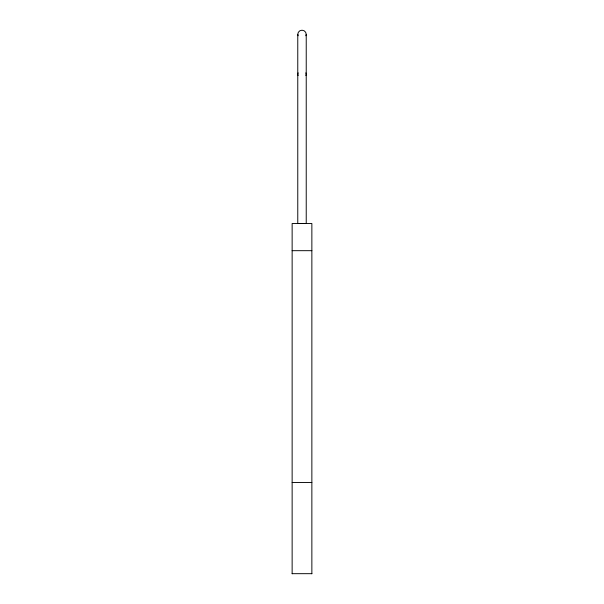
<?xml version="1.0" encoding="UTF-8"?>
<svg xmlns="http://www.w3.org/2000/svg" width="604" height="604" viewBox="0 0 604 604"><rect width="100%" height="100%" fill="white"/><g stroke="black" fill="none" stroke-linecap="round" stroke-linejoin="round"><path stroke-width="0.91" d="M297.772 34.352L298.338 32.276L299.886 30.759L302 30.2L304.114 30.759L305.662 32.276L306.228 34.352L306.228 223.503L305.662 223.556L297.772 223.503L297.772 34.352L298.149 35.742M305.851 35.742L306.228 34.352M298.149 72.858L297.772 74.186L298.149 75.523M305.851 75.523L306.228 74.186L305.851 72.858M292.14 250.683L311.86 250.683M292.14 482.528L311.86 482.528M292.14 573.679L311.86 573.679M311.86 573.8L311.86 223.503L292.14 223.503L292.14 573.8"/></g></svg>
